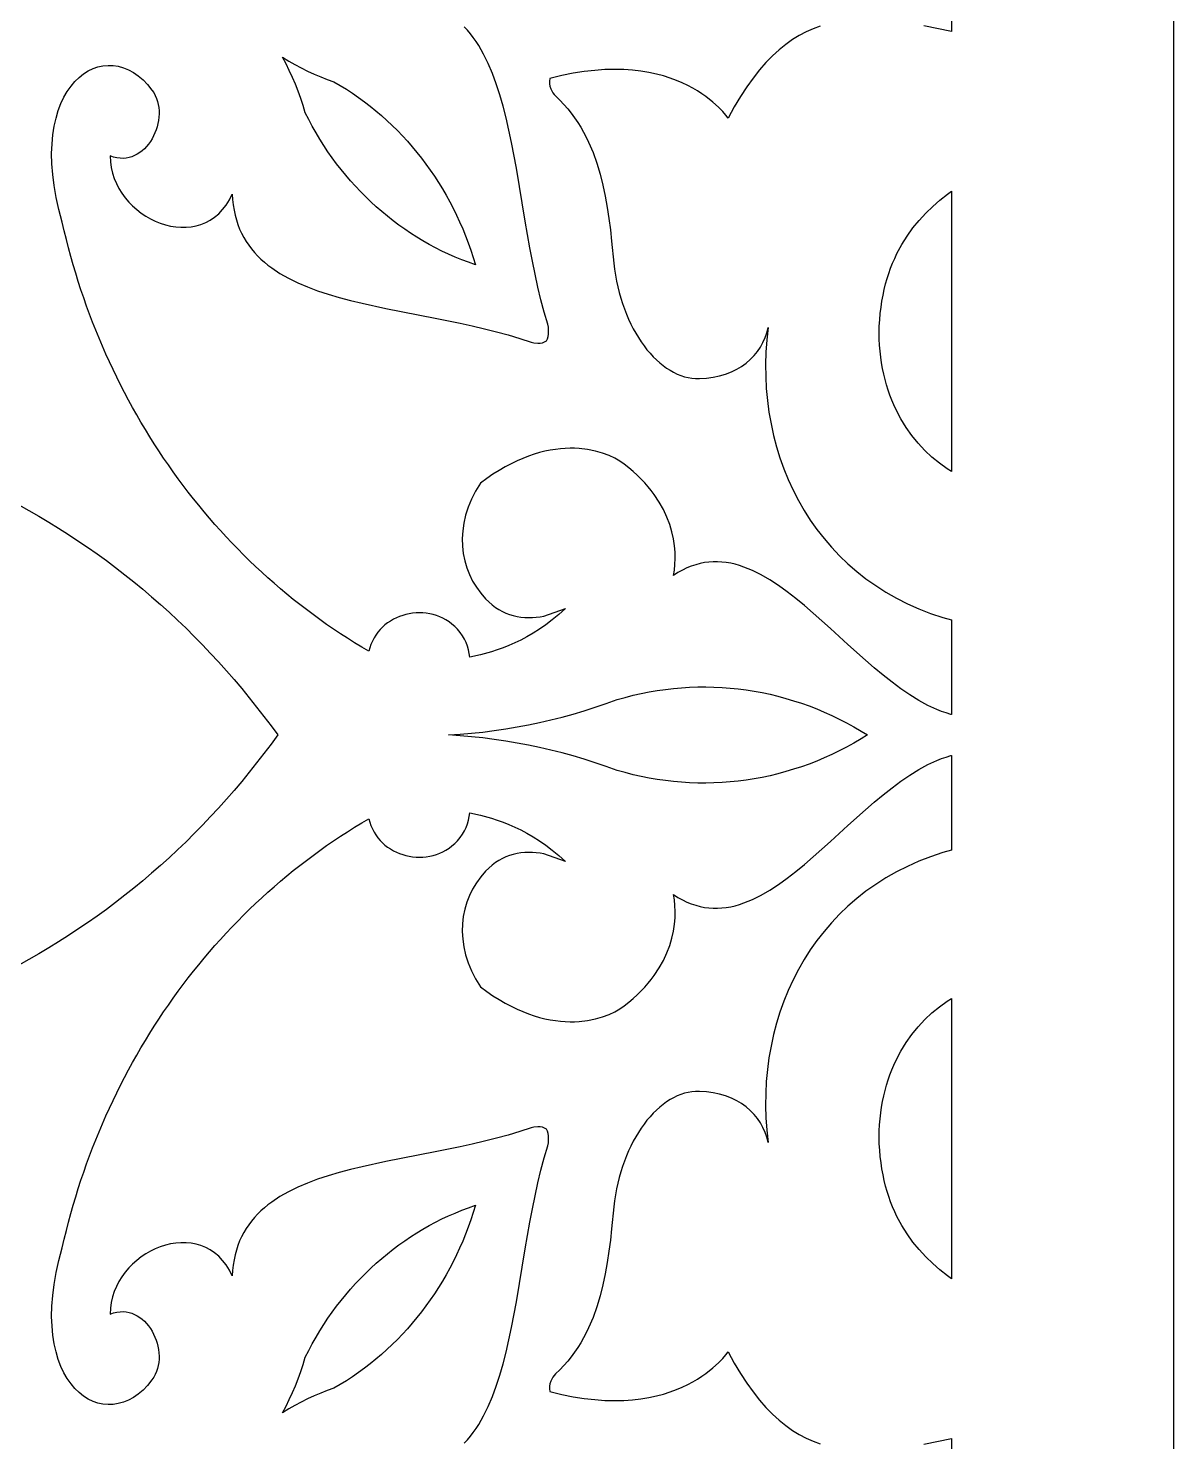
# Model space of a CAD drawing. Extents: x 2655 to 3655, y -2457 to -457.
# Drawn here: x 3396.8 to 3654.7, y -1140.9 to -822.7 of the extents above; entities that cross this region are included whole.
import ezdxf

# ---------------------------------------------------------------- set-up
doc = ezdxf.new("R2010")
doc.units = 0
doc.layers.add('LAYER_1', color=18, linetype='CONTINUOUS')

msp = doc.modelspace()

# ---------------------------------------------------------------- linework, layer by layer
at = {"layer": 'LAYER_1'}
for points in [[(2654.71, -2456.51), (3654.71, -2456.51), (3654.71, -456.51), (2654.71, -456.51)], [(3455.47, -830.05), (3456.87, -830.85), (3458.29, -831.61), (3459.73, -832.32), (3461.19, -832.99), (3462.67, -833.61), (3464.17, -834.19), (3465.67, -834.72), (3467.09, -835.55), (3468.49, -836.41), (3469.86, -837.31), (3471.21, -838.25), (3472.54, -839.22), (3473.84, -840.22), (3475.11, -841.25), (3476.36, -842.32), (3477.58, -843.41), (3478.78, -844.54), (3479.95, -845.7), (3481.09, -846.88), (3482.21, -848.1), (3483.3, -849.34), (3484.35, -850.61), (3485.38, -851.91), (3486.38, -853.24), (3487.35, -854.59), (3488.29, -855.97), (3489.19, -857.37), (3490.07, -858.79), (3490.91, -860.24), (3491.73, -861.72), (3492.5, -863.21), (3493.25, -864.73), (3493.96, -866.26), (3494.64, -867.82), (3495.28, -869.4), (3495.89, -871), (3496.46, -872.62), (3496.99, -874.25), (3497.49, -875.9), (3495.95, -875.37), (3494.44, -874.79), (3492.93, -874.18), (3491.45, -873.52), (3489.98, -872.83), (3488.53, -872.1), (3487.1, -871.34), (3485.69, -870.54), (3484.3, -869.7), (3482.93, -868.83), (3481.59, -867.92), (3480.26, -866.98), (3478.96, -866), (3477.68, -864.99), (3476.42, -863.95), (3475.19, -862.88), (3473.98, -861.77), (3472.8, -860.63), (3471.64, -859.46), (3470.51, -858.26), (3469.41, -857.03), (3468.34, -855.78), (3467.29, -854.49), (3466.27, -853.17), (3465.28, -851.83), (3464.32, -850.46), (3463.39, -849.06), (3462.49, -847.63), (3461.62, -846.18), (3460.78, -844.7), (3459.98, -843.2), (3459.21, -841.68), (3458.71, -840.05), (3458.17, -838.45), (3457.6, -836.86), (3456.98, -835.29), (3456.31, -833.74), (3455.61, -832.21), (3454.87, -830.7), (3454.09, -829.21)], [(3604.71, -922.49), (3603.71, -921.87), (3601.96, -920.61), (3600.28, -919.23), (3598.69, -917.73), (3597.18, -916.12), (3595.78, -914.39), (3594.47, -912.55), (3593.28, -910.6), (3592.2, -908.55), (3591.7, -907.48), (3591.24, -906.38), (3590.8, -905.26), (3590.4, -904.12), (3590.04, -902.95), (3589.71, -901.75), (3589.41, -900.53), (3589.15, -899.28), (3588.93, -898.01), (3588.74, -896.71), (3588.59, -895.39), (3588.48, -894.05), (3588.41, -892.68), (3588.38, -891.29), (3588.38, -891.29), (3588.43, -889.78), (3588.52, -888.31), (3588.65, -886.88), (3588.81, -885.48), (3589.02, -884.12), (3589.26, -882.8), (3589.53, -881.51), (3589.85, -880.25), (3590.19, -879.03), (3590.57, -877.85), (3590.98, -876.69), (3591.43, -875.57), (3591.9, -874.48), (3592.41, -873.41), (3593.5, -871.38), (3594.7, -869.46), (3596.01, -867.64), (3597.41, -865.93), (3598.89, -864.32), (3600.45, -862.8), (3602.09, -861.36), (3603.78, -860), (3604.71, -859.33)], [(3551.2, -971.01), (3553.02, -971.1), (3554.83, -971.23), (3556.65, -971.42), (3558.45, -971.65), (3560.25, -971.93), (3562.05, -972.26), (3563.83, -972.64), (3565.61, -973.07), (3567.38, -973.55), (3569.14, -974.07), (3570.89, -974.64), (3572.62, -975.26), (3574.34, -975.93), (3576.05, -976.64), (3577.74, -977.4), (3579.42, -978.21), (3581.08, -979.07), (3582.73, -979.97), (3584.35, -980.92), (3585.76, -981.8), (3584.35, -982.68), (3582.73, -983.63), (3581.08, -984.53), (3579.42, -985.39), (3577.74, -986.2), (3576.05, -986.96), (3574.34, -987.67), (3572.62, -988.34), (3570.89, -988.96), (3569.14, -989.53), (3567.38, -990.05), (3565.61, -990.53), (3563.83, -990.96), (3562.05, -991.34), (3560.25, -991.67), (3558.45, -991.95), (3556.65, -992.18), (3554.83, -992.37), (3553.02, -992.5), (3551.2, -992.59), (3549.38, -992.63), (3547.55, -992.62), (3545.73, -992.56), (3543.9, -992.45), (3542.08, -992.29), (3540.26, -992.08), (3538.44, -991.82), (3536.62, -991.51), (3534.81, -991.15), (3533, -990.74), (3531.2, -990.28), (3529.41, -989.77), (3526.95, -988.88), (3524.48, -988.04), (3522, -987.26), (3519.51, -986.52), (3517, -985.84), (3514.48, -985.21), (3511.96, -984.62), (3509.42, -984.09), (3506.87, -983.61), (3504.32, -983.18), (3501.76, -982.8), (3499.19, -982.47), (3496.62, -982.2), (3494.04, -981.97), (3491.46, -981.8), (3494.04, -981.63), (3496.62, -981.4), (3499.19, -981.13), (3501.76, -980.8), (3504.32, -980.42), (3506.87, -979.99), (3509.42, -979.51), (3511.96, -978.98), (3514.48, -978.39), (3517, -977.76), (3519.51, -977.08), (3522, -976.34), (3524.48, -975.56), (3526.95, -974.72), (3529.41, -973.83), (3531.2, -973.32), (3533, -972.86), (3534.81, -972.45), (3536.62, -972.09), (3538.44, -971.78), (3540.26, -971.52), (3542.08, -971.31), (3543.9, -971.15), (3545.73, -971.04), (3547.55, -970.98), (3549.38, -970.97)], [(3604.71, -1104.27), (3603.78, -1103.6), (3602.09, -1102.24), (3600.45, -1100.81), (3598.89, -1099.28), (3597.41, -1097.67), (3596.01, -1095.96), (3594.7, -1094.14), (3593.5, -1092.22), (3592.41, -1090.19), (3591.9, -1089.13), (3591.43, -1088.03), (3590.98, -1086.91), (3590.57, -1085.75), (3590.19, -1084.57), (3589.85, -1083.35), (3589.53, -1082.09), (3589.26, -1080.8), (3589.02, -1079.48), (3588.81, -1078.12), (3588.65, -1076.72), (3588.52, -1075.29), (3588.43, -1073.82), (3588.38, -1072.31), (3588.38, -1072.31), (3588.41, -1070.92), (3588.48, -1069.55), (3588.59, -1068.21), (3588.74, -1066.89), (3588.93, -1065.59), (3589.15, -1064.32), (3589.41, -1063.07), (3589.71, -1061.85), (3590.04, -1060.66), (3590.4, -1059.48), (3590.8, -1058.34), (3591.24, -1057.22), (3591.7, -1056.12), (3592.2, -1055.05), (3593.28, -1053), (3594.47, -1051.05), (3595.78, -1049.21), (3597.18, -1047.48), (3598.69, -1045.87), (3600.28, -1044.37), (3601.96, -1042.99), (3603.71, -1041.73), (3604.71, -1041.12)], [(3496.99, -1089.35), (3496.46, -1090.99), (3495.89, -1092.6), (3495.28, -1094.2), (3494.64, -1095.78), (3493.96, -1097.34), (3493.25, -1098.87), (3492.5, -1100.39), (3491.73, -1101.88), (3490.91, -1103.36), (3490.07, -1104.81), (3489.19, -1106.23), (3488.29, -1107.63), (3487.35, -1109.01), (3486.38, -1110.36), (3485.38, -1111.69), (3484.35, -1112.99), (3483.3, -1114.26), (3482.21, -1115.5), (3481.09, -1116.72), (3479.95, -1117.9), (3478.78, -1119.06), (3477.58, -1120.19), (3476.36, -1121.29), (3475.11, -1122.35), (3473.84, -1123.38), (3472.54, -1124.39), (3471.21, -1125.35), (3469.86, -1126.29), (3468.49, -1127.19), (3467.09, -1128.05), (3465.67, -1128.88), (3464.17, -1129.41), (3462.67, -1129.99), (3461.19, -1130.61), (3459.73, -1131.28), (3458.29, -1131.99), (3456.87, -1132.75), (3455.47, -1133.55), (3454.09, -1134.39), (3454.87, -1132.9), (3455.61, -1131.4), (3456.31, -1129.86), (3456.98, -1128.31), (3457.6, -1126.74), (3458.17, -1125.15), (3458.71, -1123.55), (3459.21, -1121.92), (3459.98, -1120.4), (3460.78, -1118.9), (3461.62, -1117.42), (3462.49, -1115.97), (3463.39, -1114.54), (3464.32, -1113.14), (3465.28, -1111.77), (3466.27, -1110.43), (3467.29, -1109.11), (3468.34, -1107.83), (3469.41, -1106.57), (3470.51, -1105.34), (3471.64, -1104.14), (3472.8, -1102.97), (3473.98, -1101.83), (3475.19, -1100.72), (3476.42, -1099.65), (3477.68, -1098.61), (3478.96, -1097.6), (3480.26, -1096.62), (3481.59, -1095.68), (3482.93, -1094.77), (3484.3, -1093.9), (3485.69, -1093.06), (3487.1, -1092.26), (3488.53, -1091.5), (3489.98, -1090.77), (3491.45, -1090.08), (3492.93, -1089.43), (3494.44, -1088.81), (3495.95, -1088.24), (3497.49, -1087.7)]]:
    msp.add_lwpolyline(points, close=True, dxfattribs=at)
for points in [[(3604.71, -792.59), (3604.71, -823.37), (3598.43, -822.14)], [(3575.08, -822.17), (3573.51, -822.76), (3571.95, -823.46), (3570.41, -824.29), (3568.88, -825.23), (3567.36, -826.31), (3565.86, -827.52), (3564.38, -828.88), (3562.9, -830.39), (3561.45, -832.05), (3560, -833.87), (3558.57, -835.86), (3557.16, -838.03), (3555.76, -840.37), (3554.38, -842.9), (3554.38, -842.9), (3553.86, -842.2), (3553.19, -841.42), (3552.23, -840.42), (3550.98, -839.28), (3549.41, -838.04), (3548.51, -837.41), (3547.53, -836.78), (3546.46, -836.15), (3545.31, -835.54), (3544.08, -834.96), (3542.75, -834.4), (3541.34, -833.88), (3539.84, -833.41), (3538.24, -832.99), (3536.55, -832.62), (3534.77, -832.33), (3532.89, -832.11), (3530.92, -831.98), (3528.85, -831.94), (3526.67, -831.99), (3524.4, -832.15), (3522.02, -832.42), (3519.54, -832.81), (3516.95, -833.33), (3514.26, -833.99), (3514.26, -833.99), (3514.16, -834.59), (3514.18, -835.18), (3514.29, -835.74), (3514.46, -836.28), (3514.7, -836.78), (3514.97, -837.22), (3515.27, -837.61), (3515.57, -837.92), (3515.57, -837.92), (3516.52, -838.85), (3517.43, -839.8), (3518.28, -840.79), (3519.08, -841.8), (3519.84, -842.83), (3520.55, -843.89), (3521.22, -844.97), (3521.85, -846.07), (3522.44, -847.19), (3522.99, -848.33), (3523.98, -850.66), (3524.83, -853.05), (3525.57, -855.49), (3526.19, -857.97), (3526.72, -860.48), (3527.17, -863.01), (3527.55, -865.54), (3527.88, -868.07), (3528.16, -870.59), (3528.66, -875.55), (3528.66, -875.55), (3528.82, -876.92), (3529.02, -878.27), (3529.26, -879.6), (3529.54, -880.9), (3529.86, -882.18), (3530.21, -883.43), (3530.6, -884.66), (3531.03, -885.86), (3531.48, -887.02), (3531.97, -888.16), (3532.48, -889.26), (3533.02, -890.32), (3533.6, -891.34), (3534.19, -892.33), (3534.81, -893.28), (3535.46, -894.18), (3536.13, -895.04), (3536.82, -895.85), (3537.52, -896.62), (3538.25, -897.34), (3538.99, -898.01), (3539.75, -898.62), (3540.52, -899.18), (3541.31, -899.69), (3542.11, -900.14), (3542.92, -900.53), (3543.73, -900.86), (3544.56, -901.13), (3545.39, -901.34), (3546.23, -901.48), (3547.07, -901.55), (3547.92, -901.56), (3547.92, -901.56), (3549.52, -901.46), (3551.04, -901.25), (3552.48, -900.94), (3553.84, -900.53), (3555.12, -900.03), (3556.32, -899.45), (3557.43, -898.79), (3558.45, -898.05), (3559.39, -897.24), (3560.24, -896.36), (3561, -895.43), (3561.66, -894.44), (3562.24, -893.41), (3562.72, -892.33), (3563.11, -891.21), (3563.41, -890.06), (3563.11, -892.83), (3562.91, -895.6), (3562.83, -898.34), (3562.86, -901.08), (3562.99, -903.79), (3563.24, -906.47), (3563.59, -909.13), (3564.05, -911.76), (3564.61, -914.35), (3565.28, -916.9), (3566.06, -919.42), (3566.94, -921.88), (3567.93, -924.3), (3569.01, -926.66), (3570.2, -928.97), (3571.5, -931.22), (3572.89, -933.4), (3574.39, -935.52), (3575.98, -937.57), (3577.67, -939.54), (3579.47, -941.44), (3581.36, -943.25), (3583.35, -944.98), (3585.43, -946.62), (3587.62, -948.17), (3589.9, -949.62), (3592.27, -950.97), (3594.74, -952.23), (3597.3, -953.37), (3599.95, -954.41), (3602.7, -955.33), (3604.71, -955.9), (3604.71, -977.2), (3604.5, -977.15), (3603.47, -976.84), (3602.44, -976.49), (3601.41, -976.08), (3599.37, -975.14), (3597.34, -974.03), (3595.31, -972.79), (3593.3, -971.41), (3591.29, -969.93), (3589.29, -968.35), (3587.3, -966.69), (3585.32, -964.97), (3581.37, -961.42), (3577.44, -957.83), (3573.53, -954.34), (3571.57, -952.67), (3569.62, -951.07), (3567.67, -949.56), (3565.72, -948.16), (3563.77, -946.89), (3561.82, -945.76), (3559.86, -944.78), (3558.89, -944.36), (3557.91, -943.98), (3556.93, -943.65), (3555.95, -943.37), (3554.97, -943.14), (3553.99, -942.97), (3553.01, -942.85), (3552.02, -942.79), (3551.04, -942.8), (3550.05, -942.86), (3549.06, -942.99), (3548.08, -943.19), (3547.09, -943.45), (3546.09, -943.79), (3545.1, -944.19), (3544.1, -944.68), (3543.11, -945.24), (3542.11, -945.88), (3542.29, -944.7), (3542.41, -943.43), (3542.47, -942.08), (3542.44, -940.66), (3542.32, -939.18), (3542.09, -937.64), (3541.73, -936.04), (3541.25, -934.41), (3540.62, -932.75), (3539.82, -931.05), (3538.86, -929.34), (3537.71, -927.62), (3537.06, -926.76), (3536.36, -925.9), (3535.61, -925.04), (3534.8, -924.18), (3533.94, -923.33), (3533.02, -922.48), (3532.04, -921.63), (3530.99, -920.79), (3530.99, -920.79), (3530.04, -920.12), (3528.9, -919.47), (3527.6, -918.86), (3526.13, -918.32), (3524.51, -917.86), (3522.74, -917.51), (3520.84, -917.3), (3519.83, -917.25), (3518.8, -917.24), (3517.73, -917.28), (3516.63, -917.36), (3515.5, -917.49), (3514.35, -917.68), (3513.17, -917.92), (3511.96, -918.22), (3510.73, -918.59), (3509.47, -919.01), (3508.19, -919.51), (3506.88, -920.07), (3505.56, -920.71), (3504.21, -921.42), (3502.84, -922.21), (3501.46, -923.09), (3500.06, -924.05), (3498.64, -925.09), (3497.55, -926.91), (3496.64, -928.72), (3495.89, -930.53), (3495.31, -932.33), (3494.9, -934.1), (3494.64, -935.86), (3494.53, -937.59), (3494.57, -939.29), (3494.76, -940.95), (3495.09, -942.57), (3495.56, -944.14), (3496.15, -945.66), (3496.88, -947.13), (3497.73, -948.53), (3498.71, -949.87), (3499.79, -951.14), (3499.79, -951.14), (3500.5, -951.85), (3501.24, -952.49), (3502, -953.06), (3502.77, -953.56), (3503.57, -953.99), (3504.38, -954.36), (3505.21, -954.67), (3506.04, -954.92), (3506.89, -955.11), (3507.75, -955.24), (3508.61, -955.32), (3509.47, -955.35), (3510.34, -955.33), (3511.21, -955.27), (3512.07, -955.16), (3512.93, -955.01), (3517.82, -953.33), (3517.82, -953.33), (3516.31, -954.65), (3514.81, -955.86), (3513.35, -956.96), (3511.9, -957.97), (3510.48, -958.87), (3509.09, -959.69), (3507.71, -960.42), (3506.36, -961.07), (3505.03, -961.66), (3503.72, -962.18), (3502.43, -962.64), (3501.16, -963.05), (3498.66, -963.73), (3496.24, -964.27), (3496.12, -963.44), (3495.94, -962.61), (3495.7, -961.8), (3495.4, -961), (3495.04, -960.21), (3494.59, -959.44), (3494.07, -958.69), (3493.45, -957.96), (3493.45, -957.96), (3492.85, -957.36), (3492.22, -956.82), (3491.56, -956.33), (3490.88, -955.89), (3490.18, -955.51), (3489.46, -955.18), (3488.72, -954.9), (3487.98, -954.68), (3487.22, -954.51), (3486.45, -954.38), (3485.68, -954.31), (3484.91, -954.28), (3484.14, -954.3), (3483.38, -954.38), (3482.62, -954.49), (3481.87, -954.66), (3481.14, -954.86), (3480.42, -955.12), (3479.71, -955.41), (3479.03, -955.75), (3478.38, -956.14), (3477.74, -956.56), (3477.14, -957.03), (3476.57, -957.54), (3476.04, -958.08), (3475.54, -958.67), (3475.09, -959.29), (3474.68, -959.95), (3474.31, -960.65), (3473.99, -961.39), (3473.73, -962.16), (3473.52, -962.96), (3471.9, -962), (3470.29, -961.02), (3468.7, -960.02), (3467.13, -959), (3465.57, -957.95), (3464.02, -956.89), (3462.49, -955.8), (3460.97, -954.7), (3459.47, -953.57), (3457.99, -952.42), (3456.51, -951.26), (3455.06, -950.07), (3453.62, -948.87), (3452.2, -947.64), (3450.79, -946.4), (3449.4, -945.14), (3448.03, -943.86), (3446.67, -942.56), (3445.33, -941.24), (3444, -939.91), (3442.7, -938.55), (3441.41, -937.18), (3440.13, -935.79), (3438.88, -934.39), (3437.64, -932.97), (3436.42, -931.53), (3435.21, -930.07), (3434.03, -928.6), (3432.86, -927.11), (3431.71, -925.61), (3430.58, -924.09), (3429.47, -922.55), (3428.38, -921), (3427.3, -919.43), (3426.25, -917.85), (3425.21, -916.26), (3424.19, -914.65), (3423.2, -913.02), (3422.22, -911.38), (3421.26, -909.73), (3420.32, -908.06), (3419.4, -906.38), (3418.5, -904.69), (3417.62, -902.98), (3416.76, -901.26), (3415.93, -899.52), (3415.11, -897.78), (3414.31, -896.02), (3413.54, -894.25), (3412.78, -892.47), (3412.05, -890.67), (3411.34, -888.87), (3410.65, -887.05), (3409.98, -885.22), (3409.33, -883.38), (3408.7, -881.53), (3408.1, -879.67), (3407.52, -877.8), (3406.96, -875.92), (3406.42, -874.03), (3405.91, -872.13), (3405.42, -870.21), (3404.95, -868.29), (3404.51, -866.36), (3403.74, -863.5), (3403.12, -860.74), (3402.66, -858.1), (3402.34, -855.57), (3402.16, -853.16), (3402.11, -850.87), (3402.19, -848.69), (3402.38, -846.63), (3402.69, -844.7), (3403.1, -842.88), (3403.6, -841.19), (3404.2, -839.63), (3404.88, -838.19), (3405.64, -836.88), (3406.47, -835.7), (3407.36, -834.64), (3408.3, -833.72), (3409.3, -832.93), (3410.34, -832.28), (3411.42, -831.76), (3412.52, -831.38), (3413.65, -831.14), (3414.8, -831.03), (3415.95, -831.07), (3417.11, -831.24), (3418.26, -831.57), (3419.4, -832.03), (3420.52, -832.64), (3421.62, -833.4), (3422.68, -834.31), (3423.71, -835.36), (3424.69, -836.57), (3424.69, -836.57), (3425.1, -837.17), (3425.44, -837.8), (3425.72, -838.45), (3425.95, -839.13), (3426.12, -839.82), (3426.23, -840.53), (3426.29, -841.25), (3426.3, -841.97), (3426.26, -842.7), (3426.17, -843.43), (3426.04, -844.15), (3425.86, -844.86), (3425.64, -845.57), (3425.37, -846.25), (3425.07, -846.91), (3424.72, -847.55), (3424.34, -848.17), (3423.93, -848.75), (3423.48, -849.29), (3423, -849.8), (3422.49, -850.26), (3421.95, -850.67), (3421.38, -851.04), (3420.79, -851.35), (3420.17, -851.6), (3419.53, -851.79), (3418.87, -851.91), (3418.19, -851.96), (3417.5, -851.94), (3416.79, -851.84), (3416.06, -851.66), (3415.32, -851.39), (3415.32, -851.39), (3415.37, -852.72), (3415.54, -854.01), (3415.82, -855.26), (3416.2, -856.47), (3416.68, -857.64), (3417.26, -858.76), (3417.92, -859.82), (3418.65, -860.84), (3419.46, -861.79), (3420.33, -862.68), (3421.26, -863.51), (3422.25, -864.27), (3423.28, -864.95), (3424.35, -865.57), (3425.45, -866.1), (3426.57, -866.55), (3427.72, -866.92), (3428.88, -867.2), (3430.04, -867.39), (3431.21, -867.48), (3432.36, -867.48), (3433.51, -867.37), (3434.63, -867.16), (3435.73, -866.84), (3436.79, -866.41), (3437.82, -865.86), (3438.79, -865.2), (3439.72, -864.42), (3440.58, -863.51), (3441.38, -862.47), (3442.11, -861.3), (3442.76, -860), (3442.76, -860), (3442.83, -861.25), (3442.97, -862.46), (3443.16, -863.62), (3443.4, -864.74), (3443.69, -865.83), (3444.03, -866.87), (3444.43, -867.87), (3444.87, -868.84), (3445.36, -869.77), (3445.89, -870.66), (3446.47, -871.52), (3447.09, -872.35), (3447.75, -873.14), (3448.46, -873.9), (3449.2, -874.63), (3449.99, -875.33), (3450.81, -876), (3451.67, -876.64), (3453.49, -877.85), (3455.44, -878.96), (3457.51, -879.97), (3459.7, -880.91), (3461.98, -881.76), (3464.37, -882.55), (3466.83, -883.28), (3469.37, -883.96), (3471.98, -884.6), (3477.35, -885.77), (3488.46, -887.94), (3494.04, -889.07), (3496.81, -889.67), (3499.55, -890.31), (3502.25, -890.99), (3504.9, -891.72), (3507.5, -892.52), (3510.03, -893.38), (3510.03, -893.38), (3510.62, -893.52), (3511.54, -893.59), (3512.06, -893.57), (3512.58, -893.48), (3513.06, -893.31), (3513.5, -893.06), (3513.74, -892.59), (3513.89, -892.07), (3513.97, -891.51), (3513.99, -890.96), (3513.93, -889.96), (3513.8, -889.32), (3513.8, -889.32), (3513, -886.6), (3512.26, -883.81), (3511.58, -880.96), (3510.94, -878.05), (3510.35, -875.11), (3509.79, -872.13), (3508.74, -866.12), (3506.72, -854.17), (3505.63, -848.39), (3505.04, -845.59), (3504.41, -842.86), (3503.73, -840.21), (3503, -837.64), (3502.2, -835.18), (3501.33, -832.83), (3500.39, -830.6), (3499.36, -828.5), (3498.24, -826.54), (3497.64, -825.62), (3497.02, -824.74), (3496.37, -823.9), (3495.69, -823.09), (3494.98, -822.34)], [(3394.71, -929.99), (3396.98, -931.24), (3399.23, -932.54), (3401.47, -933.86), (3403.68, -935.22), (3405.87, -936.62), (3408.04, -938.05), (3410.19, -939.51), (3412.32, -941.01), (3414.43, -942.54), (3416.51, -944.1), (3418.57, -945.7), (3420.61, -947.33), (3422.63, -948.99), (3424.62, -950.69), (3426.59, -952.41), (3428.54, -954.17), (3430.46, -955.96), (3432.36, -957.78), (3434.23, -959.63), (3436.08, -961.51), (3437.9, -963.42), (3439.69, -965.36), (3441.46, -967.33), (3443.2, -969.33), (3444.92, -971.36), (3446.6, -973.41), (3448.26, -975.5), (3449.9, -977.61), (3451.5, -979.75), (3452.99, -981.8), (3451.5, -983.85), (3449.9, -985.99), (3448.26, -988.1), (3446.6, -990.19), (3444.92, -992.24), (3443.2, -994.27), (3441.46, -996.27), (3439.69, -998.24), (3437.9, -1000.18), (3436.08, -1002.09), (3434.23, -1003.97), (3432.36, -1005.82), (3430.46, -1007.64), (3428.54, -1009.43), (3426.59, -1011.19), (3424.62, -1012.91), (3422.63, -1014.61), (3420.61, -1016.27), (3418.57, -1017.9), (3416.51, -1019.5), (3414.43, -1021.06), (3412.32, -1022.59), (3410.19, -1024.09), (3408.04, -1025.55), (3405.87, -1026.98), (3403.68, -1028.38), (3401.47, -1029.74), (3399.23, -1031.07), (3396.98, -1032.36), (3394.71, -1033.61)], [(3494.98, -1141.27), (3495.69, -1140.51), (3496.37, -1139.71), (3497.02, -1138.86), (3497.64, -1137.98), (3498.24, -1137.06), (3499.36, -1135.1), (3500.39, -1133), (3501.33, -1130.77), (3502.2, -1128.42), (3503, -1125.96), (3503.73, -1123.4), (3504.41, -1120.74), (3505.04, -1118.01), (3505.63, -1115.21), (3506.72, -1109.43), (3508.74, -1097.48), (3509.79, -1091.47), (3510.35, -1088.49), (3510.94, -1085.55), (3511.58, -1082.64), (3512.26, -1079.79), (3513, -1077), (3513.8, -1074.28), (3513.8, -1074.28), (3513.93, -1073.64), (3513.99, -1072.65), (3513.97, -1072.09), (3513.89, -1071.54), (3513.74, -1071.01), (3513.5, -1070.54), (3513.06, -1070.29), (3512.58, -1070.12), (3512.06, -1070.03), (3511.54, -1070.01), (3510.62, -1070.08), (3510.03, -1070.22), (3510.03, -1070.22), (3507.5, -1071.08), (3504.9, -1071.88), (3502.25, -1072.61), (3499.55, -1073.29), (3496.81, -1073.93), (3494.04, -1074.53), (3488.46, -1075.66), (3477.35, -1077.83), (3471.98, -1079), (3469.37, -1079.64), (3466.83, -1080.32), (3464.37, -1081.05), (3461.98, -1081.84), (3459.7, -1082.7), (3457.51, -1083.63), (3455.44, -1084.64), (3453.49, -1085.75), (3451.67, -1086.96), (3450.81, -1087.6), (3449.99, -1088.27), (3449.2, -1088.97), (3448.46, -1089.7), (3447.75, -1090.46), (3447.09, -1091.25), (3446.47, -1092.08), (3445.89, -1092.94), (3445.36, -1093.83), (3444.87, -1094.76), (3444.43, -1095.73), (3444.03, -1096.73), (3443.69, -1097.77), (3443.4, -1098.86), (3443.16, -1099.98), (3442.97, -1101.14), (3442.83, -1102.35), (3442.76, -1103.6), (3442.76, -1103.6), (3442.11, -1102.3), (3441.38, -1101.13), (3440.58, -1100.09), (3439.72, -1099.18), (3438.79, -1098.4), (3437.82, -1097.74), (3436.79, -1097.19), (3435.73, -1096.76), (3434.63, -1096.44), (3433.51, -1096.23), (3432.36, -1096.12), (3431.21, -1096.12), (3430.04, -1096.21), (3428.88, -1096.4), (3427.72, -1096.68), (3426.57, -1097.05), (3425.45, -1097.5), (3424.35, -1098.04), (3423.28, -1098.65), (3422.25, -1099.33), (3421.26, -1100.09), (3420.33, -1100.92), (3419.46, -1101.81), (3418.65, -1102.77), (3417.92, -1103.78), (3417.26, -1104.84), (3416.68, -1105.96), (3416.2, -1107.13), (3415.82, -1108.34), (3415.54, -1109.59), (3415.37, -1110.88), (3415.32, -1112.21), (3415.32, -1112.21), (3416.06, -1111.94), (3416.79, -1111.76), (3417.5, -1111.66), (3418.19, -1111.64), (3418.87, -1111.69), (3419.53, -1111.81), (3420.17, -1112), (3420.79, -1112.25), (3421.38, -1112.56), (3421.95, -1112.93), (3422.49, -1113.34), (3423, -1113.8), (3423.48, -1114.31), (3423.93, -1114.85), (3424.34, -1115.43), (3424.72, -1116.05), (3425.07, -1116.69), (3425.37, -1117.35), (3425.64, -1118.04), (3425.86, -1118.74), (3426.04, -1119.45), (3426.17, -1120.17), (3426.26, -1120.9), (3426.3, -1121.63), (3426.29, -1122.35), (3426.23, -1123.07), (3426.12, -1123.78), (3425.95, -1124.47), (3425.72, -1125.15), (3425.44, -1125.8), (3425.1, -1126.43), (3424.69, -1127.03), (3424.69, -1127.03), (3423.71, -1128.24), (3422.68, -1129.29), (3421.62, -1130.2), (3420.52, -1130.96), (3419.4, -1131.57), (3418.26, -1132.04), (3417.11, -1132.36), (3415.95, -1132.53), (3414.8, -1132.57), (3413.65, -1132.47), (3412.52, -1132.22), (3411.42, -1131.84), (3410.34, -1131.32), (3409.3, -1130.67), (3408.3, -1129.88), (3407.36, -1128.96), (3406.47, -1127.91), (3405.64, -1126.72), (3404.88, -1125.41), (3404.2, -1123.97), (3403.6, -1122.41), (3403.1, -1120.72), (3402.69, -1118.9), (3402.38, -1116.97), (3402.19, -1114.91), (3402.11, -1112.73), (3402.16, -1110.44), (3402.34, -1108.03), (3402.66, -1105.5), (3403.12, -1102.86), (3403.74, -1100.1), (3404.51, -1097.24), (3404.95, -1095.31), (3405.42, -1093.39), (3405.91, -1091.48), (3406.42, -1089.57), (3406.96, -1087.68), (3407.52, -1085.8), (3408.1, -1083.93), (3408.7, -1082.07), (3409.33, -1080.22), (3409.98, -1078.38), (3410.65, -1076.55), (3411.34, -1074.73), (3412.05, -1072.93), (3412.78, -1071.13), (3413.54, -1069.35), (3414.31, -1067.58), (3415.11, -1065.82), (3415.93, -1064.08), (3416.76, -1062.34), (3417.62, -1060.62), (3418.5, -1058.92), (3419.4, -1057.22), (3420.32, -1055.54), (3421.26, -1053.87), (3422.22, -1052.22), (3423.2, -1050.58), (3424.19, -1048.96), (3425.21, -1047.34), (3426.25, -1045.75), (3427.3, -1044.17), (3428.38, -1042.6), (3429.47, -1041.05), (3430.58, -1039.51), (3431.71, -1037.99), (3432.86, -1036.49), (3434.03, -1035), (3435.21, -1033.53), (3436.42, -1032.07), (3437.64, -1030.63), (3438.88, -1029.21), (3440.13, -1027.81), (3441.41, -1026.42), (3442.7, -1025.05), (3444, -1023.7), (3445.33, -1022.36), (3446.67, -1021.04), (3448.03, -1019.74), (3449.4, -1018.46), (3450.79, -1017.2), (3452.2, -1015.96), (3453.62, -1014.73), (3455.06, -1013.53), (3456.51, -1012.34), (3457.99, -1011.18), (3459.47, -1010.03), (3460.97, -1008.9), (3462.49, -1007.8), (3464.02, -1006.71), (3465.57, -1005.65), (3467.13, -1004.6), (3468.7, -1003.58), (3470.29, -1002.58), (3471.9, -1001.6), (3473.52, -1000.64), (3473.73, -1001.44), (3473.99, -1002.21), (3474.31, -1002.95), (3474.68, -1003.65), (3475.09, -1004.31), (3475.54, -1004.93), (3476.04, -1005.52), (3476.57, -1006.06), (3477.14, -1006.57), (3477.74, -1007.04), (3478.38, -1007.46), (3479.03, -1007.85), (3479.71, -1008.19), (3480.42, -1008.48), (3481.14, -1008.74), (3481.87, -1008.95), (3482.62, -1009.11), (3483.38, -1009.23), (3484.14, -1009.3), (3484.91, -1009.32), (3485.68, -1009.29), (3486.45, -1009.22), (3487.22, -1009.1), (3487.98, -1008.92), (3488.72, -1008.7), (3489.46, -1008.42), (3490.18, -1008.09), (3490.88, -1007.71), (3491.56, -1007.27), (3492.22, -1006.78), (3492.85, -1006.24), (3493.45, -1005.64), (3493.45, -1005.64), (3494.07, -1004.91), (3494.59, -1004.16), (3495.04, -1003.39), (3495.4, -1002.6), (3495.7, -1001.8), (3495.94, -1000.99), (3496.12, -1000.16), (3496.24, -999.33), (3498.66, -999.87), (3501.16, -1000.55), (3502.43, -1000.96), (3503.72, -1001.42), (3505.03, -1001.94), (3506.36, -1002.53), (3507.71, -1003.18), (3509.09, -1003.91), (3510.48, -1004.73), (3511.9, -1005.64), (3513.35, -1006.64), (3514.81, -1007.74), (3516.31, -1008.95), (3517.82, -1010.27), (3517.82, -1010.27), (3512.93, -1008.59), (3512.07, -1008.44), (3511.21, -1008.33), (3510.34, -1008.27), (3509.47, -1008.25), (3508.61, -1008.28), (3507.75, -1008.36), (3506.89, -1008.5), (3506.04, -1008.69), (3505.21, -1008.93), (3504.38, -1009.24), (3503.57, -1009.61), (3502.77, -1010.04), (3502, -1010.54), (3501.24, -1011.11), (3500.5, -1011.75), (3499.79, -1012.46), (3499.79, -1012.46), (3498.71, -1013.73), (3497.73, -1015.07), (3496.88, -1016.48), (3496.15, -1017.94), (3495.56, -1019.46), (3495.09, -1021.04), (3494.76, -1022.65), (3494.57, -1024.31), (3494.53, -1026.01), (3494.64, -1027.74), (3494.9, -1029.5), (3495.31, -1031.27), (3495.89, -1033.07), (3496.64, -1034.88), (3497.55, -1036.69), (3498.64, -1038.51), (3500.06, -1039.56), (3501.46, -1040.51), (3502.84, -1041.39), (3504.21, -1042.18), (3505.56, -1042.89), (3506.88, -1043.53), (3508.19, -1044.09), (3509.47, -1044.59), (3510.73, -1045.02), (3511.96, -1045.38), (3513.17, -1045.68), (3514.35, -1045.92), (3515.5, -1046.11), (3516.63, -1046.24), (3517.73, -1046.33), (3518.8, -1046.36), (3519.83, -1046.35), (3520.84, -1046.3), (3522.74, -1046.09), (3524.51, -1045.74), (3526.13, -1045.28), (3527.6, -1044.74), (3528.9, -1044.13), (3530.04, -1043.48), (3530.99, -1042.81), (3530.99, -1042.81), (3532.04, -1041.97), (3533.02, -1041.12), (3533.94, -1040.27), (3534.8, -1039.42), (3535.61, -1038.56), (3536.36, -1037.7), (3537.06, -1036.84), (3537.71, -1035.98), (3538.86, -1034.26), (3539.82, -1032.55), (3540.62, -1030.85), (3541.25, -1029.19), (3541.73, -1027.56), (3542.09, -1025.96), (3542.32, -1024.42), (3542.44, -1022.94), (3542.47, -1021.52), (3542.41, -1020.17), (3542.29, -1018.9), (3542.11, -1017.72), (3543.11, -1018.36), (3544.1, -1018.92), (3545.1, -1019.41), (3546.09, -1019.82), (3547.09, -1020.15), (3548.08, -1020.42), (3549.06, -1020.61), (3550.05, -1020.74), (3551.04, -1020.8), (3552.02, -1020.81), (3553.01, -1020.75), (3553.99, -1020.63), (3554.97, -1020.46), (3555.95, -1020.23), (3556.93, -1019.95), (3557.91, -1019.62), (3558.89, -1019.24), (3559.86, -1018.82), (3561.82, -1017.84), (3563.77, -1016.71), (3565.72, -1015.44), (3567.67, -1014.04), (3569.62, -1012.53), (3571.57, -1010.94), (3573.53, -1009.27), (3577.44, -1005.77), (3581.37, -1002.18), (3585.32, -998.63), (3587.3, -996.91), (3589.29, -995.25), (3591.29, -993.67), (3593.3, -992.19), (3595.31, -990.81), (3597.34, -989.57), (3599.37, -988.46), (3601.41, -987.52), (3602.44, -987.12), (3603.47, -986.76), (3604.5, -986.45), (3604.71, -986.4), (3604.71, -1007.7), (3602.7, -1008.27), (3599.95, -1009.2), (3597.3, -1010.23), (3594.74, -1011.38), (3592.27, -1012.63), (3589.9, -1013.98), (3587.62, -1015.43), (3585.43, -1016.98), (3583.35, -1018.62), (3581.36, -1020.35), (3579.47, -1022.16), (3577.67, -1024.06), (3575.98, -1026.03), (3574.39, -1028.08), (3572.89, -1030.2), (3571.5, -1032.38), (3570.2, -1034.63), (3569.01, -1036.94), (3567.93, -1039.3), (3566.94, -1041.72), (3566.06, -1044.18), (3565.28, -1046.7), (3564.61, -1049.25), (3564.05, -1051.84), (3563.59, -1054.47), (3563.24, -1057.13), (3562.99, -1059.81), (3562.86, -1062.53), (3562.83, -1065.26), (3562.91, -1068.01), (3563.11, -1070.77), (3563.41, -1073.54), (3563.11, -1072.39), (3562.72, -1071.27), (3562.24, -1070.19), (3561.66, -1069.16), (3561, -1068.17), (3560.24, -1067.24), (3559.39, -1066.36), (3558.45, -1065.55), (3557.43, -1064.81), (3556.32, -1064.15), (3555.12, -1063.57), (3553.84, -1063.07), (3552.48, -1062.66), (3551.04, -1062.35), (3549.52, -1062.14), (3547.92, -1062.04), (3547.92, -1062.04), (3547.07, -1062.05), (3546.23, -1062.12), (3545.39, -1062.26), (3544.56, -1062.47), (3543.73, -1062.74), (3542.92, -1063.07), (3542.11, -1063.46), (3541.31, -1063.91), (3540.52, -1064.42), (3539.75, -1064.98), (3538.99, -1065.59), (3538.25, -1066.26), (3537.52, -1066.98), (3536.82, -1067.75), (3536.13, -1068.56), (3535.46, -1069.42), (3534.81, -1070.32), (3534.19, -1071.27), (3533.6, -1072.26), (3533.02, -1073.28), (3532.48, -1074.35), (3531.97, -1075.44), (3531.48, -1076.58), (3531.03, -1077.74), (3530.6, -1078.94), (3530.21, -1080.17), (3529.86, -1081.42), (3529.54, -1082.7), (3529.26, -1084), (3529.02, -1085.33), (3528.82, -1086.68), (3528.66, -1088.05), (3528.66, -1088.05), (3528.16, -1093.01), (3527.88, -1095.53), (3527.55, -1098.06), (3527.17, -1100.6), (3526.72, -1103.12), (3526.19, -1105.63), (3525.57, -1108.11), (3524.83, -1110.55), (3523.98, -1112.94), (3522.99, -1115.27), (3522.44, -1116.41), (3521.85, -1117.53), (3521.22, -1118.63), (3520.55, -1119.71), (3519.84, -1120.77), (3519.08, -1121.81), (3518.28, -1122.81), (3517.43, -1123.8), (3516.52, -1124.75), (3515.57, -1125.68), (3515.57, -1125.68), (3515.27, -1125.99), (3514.97, -1126.38), (3514.7, -1126.82), (3514.46, -1127.32), (3514.29, -1127.86), (3514.18, -1128.43), (3514.16, -1129.01), (3514.26, -1129.61), (3514.26, -1129.61), (3516.95, -1130.27), (3519.54, -1130.79), (3522.02, -1131.18), (3524.4, -1131.45), (3526.67, -1131.61), (3528.85, -1131.67), (3530.92, -1131.62), (3532.89, -1131.49), (3534.77, -1131.27), (3536.55, -1130.98), (3538.24, -1130.62), (3539.84, -1130.19), (3541.34, -1129.72), (3542.75, -1129.2), (3544.08, -1128.65), (3545.31, -1128.06), (3546.46, -1127.45), (3547.53, -1126.82), (3548.51, -1126.19), (3549.41, -1125.56), (3550.98, -1124.32), (3552.23, -1123.18), (3553.19, -1122.18), (3553.86, -1121.4), (3554.38, -1120.7), (3554.38, -1120.7), (3555.76, -1123.23), (3557.16, -1125.57), (3558.57, -1127.74), (3560, -1129.73), (3561.45, -1131.55), (3562.9, -1133.22), (3564.38, -1134.72), (3565.86, -1136.08), (3567.36, -1137.29), (3568.88, -1138.37), (3570.41, -1139.31), (3571.95, -1140.14), (3573.51, -1140.84), (3575.08, -1141.43)], [(3598.43, -1141.46), (3604.71, -1140.23), (3604.71, -1171.01)]]:
    msp.add_lwpolyline(points, dxfattribs=at)

doc.saveas('drawing.dxf')
